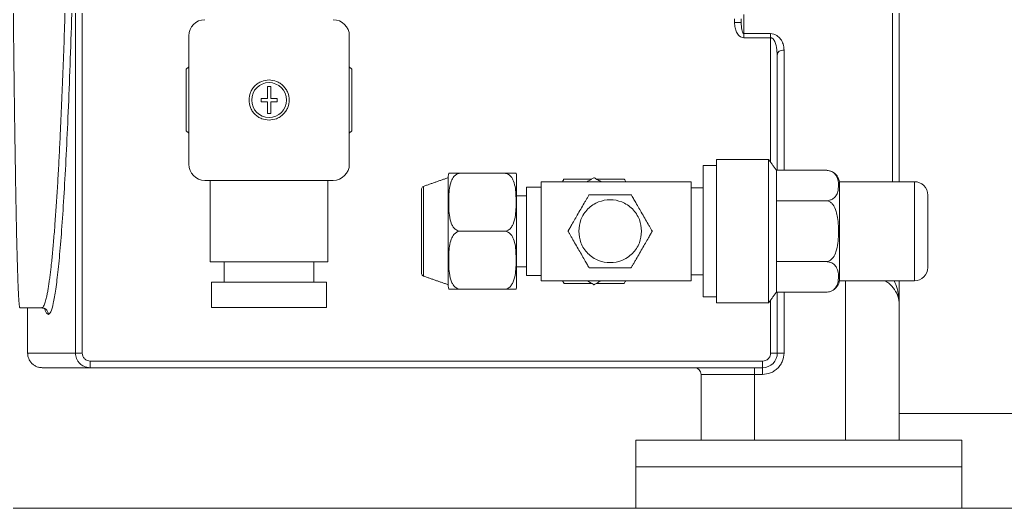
# Model space of a CAD drawing. Header units: inches. Extents: x 1104 to 1677, y 981 to 1342.
# Drawn here: x 1438.95 to 1446.32, y 1089.76 to 1093.41 of the extents above; entities that cross this region are included whole.
import ezdxf

# ---------------------------------------------------------------- set-up
doc = ezdxf.new("R2010")
doc.units = ezdxf.units.IN
doc.header["$MEASUREMENT"] = 0
doc.layers.get('0').update_dxf_attribs({"color": 1})

msp = doc.modelspace()

# ---------------------------------------------------------------- linework, layer by layer
at = {"linetype": 'Continuous', "lineweight": 15}
for p, q in [((1445.47815786, 1105.42935249), (1445.47815786, 1092.20185269)), ((1445.52815536, 1105.42935249), (1445.52815536, 1092.20185269)), ((1439.37059663, 1093.96422711), (1439.37059663, 1090.92185233)), ((1439.42056597, 1093.82076178), (1439.42056597, 1090.92185233)), ((1444.29815485, 1093.39056173), (1444.29815485, 1093.41769475)), ((1444.36815511, 1093.45165884), (1444.36815511, 1093.30791895)), ((1440.2181559, 1093.29185269), (1440.2181559, 1092.331853)), ((1441.41815698, 1092.331853), (1441.41815698, 1093.29185269)), ((1444.36815511, 1093.30791895), (1444.56815451, 1093.30791895)), ((1444.6681589, 1093.18506768), (1444.6681589, 1092.28685267)), ((1444.6181567, 1093.15322144), (1444.6181567, 1092.28685267)), ((1440.19947196, 1093.04169387), (1440.2181559, 1093.06038016)), ((1440.19947196, 1092.58201065), (1440.19947196, 1093.04169387)), ((1441.41815698, 1093.06038016), (1441.43684092, 1093.04169387)), ((1441.43684092, 1093.04169387), (1441.43684092, 1092.58201065)), ((1440.80565589, 1092.91185196), (1440.80565589, 1092.82435281)), ((1440.83065699, 1092.91185196), (1440.80565589, 1092.91185196)), ((1440.83065699, 1092.82435281), (1440.83065699, 1092.91185196)), ((1440.75815521, 1092.82435281), (1440.75815521, 1092.79935288)), ((1440.80565589, 1092.82435281), (1440.75815521, 1092.82435281)), ((1440.75815521, 1092.79935288), (1440.80565589, 1092.79935288)), ((1440.80565589, 1092.79935288), (1440.80565589, 1092.71185256)), ((1440.87815767, 1092.82435281), (1440.83065699, 1092.82435281)), ((1440.83065699, 1092.79935288), (1440.87815767, 1092.79935288)), ((1440.83065699, 1092.71185256), (1440.83065699, 1092.79935288)), ((1440.87815767, 1092.79935288), (1440.87815767, 1092.82435281)), ((1440.80565589, 1092.71185256), (1440.83065699, 1092.71185256)), ((1440.2181559, 1092.56332436), (1440.19947196, 1092.58201065)), ((1441.43684092, 1092.58201065), (1441.41815698, 1092.56332436)), ((1444.16315737, 1092.36685196), (1444.16315737, 1091.83185217)), ((1444.55315479, 1091.83185217), (1444.55315479, 1092.36685196)), ((1444.06315767, 1092.3218528), (1444.06315767, 1091.83185217)), ((1444.61115902, 1092.059353), (1444.61115902, 1092.28685267)), ((1444.98315771, 1092.28685267), (1444.61115902, 1092.28685267)), ((1440.33815836, 1092.2118529), (1440.81815879, 1092.2118529)), ((1440.81815879, 1092.2118529), (1441.29815452, 1092.2118529)), ((1442.57815723, 1092.26486466), (1442.24815869, 1092.26486466)), ((1441.97157906, 1092.16685256), (1441.97157906, 1091.49685294)), ((1442.74315884, 1092.16185305), (1442.74315884, 1091.83185217)), ((1442.85315523, 1092.20185269), (1443.97315466, 1092.20185269)), ((1442.85315523, 1091.46185281), (1442.85315523, 1092.20185269)), ((1443.97315466, 1092.20185269), (1443.97315466, 1091.46185281)), ((1445.08315741, 1091.46185281), (1445.08315741, 1092.20185269)), ((1445.64315478, 1091.46185281), (1445.64315478, 1092.20185269)), ((1444.61115902, 1091.6043525), (1444.61115902, 1092.059353)), ((1444.61115902, 1092.059353), (1444.98315771, 1092.059353)), ((1442.57815723, 1091.83185217), (1442.24815869, 1091.83185217)), ((1442.74315884, 1091.83185217), (1442.74315884, 1091.50185246)), ((1444.06315767, 1091.83185217), (1444.06315767, 1091.34185271)), ((1444.16315737, 1091.83185217), (1444.16315737, 1091.29685237)), ((1444.55315479, 1091.29685237), (1444.55315479, 1091.83185217)), ((1440.37815448, 1091.60185216), (1441.2581584, 1091.60185216)), ((1444.61115902, 1091.37685284), (1444.61115902, 1091.6043525)), ((1444.98315771, 1091.6043525), (1444.61115902, 1091.6043525)), ((1441.24815702, 1091.45185261), (1440.38815586, 1091.45185261)), ((1442.57815723, 1091.39883968), (1442.24815869, 1091.39883968)), ((1443.97315466, 1091.46185281), (1442.85315523, 1091.46185281)), ((1445.12815657, 1091.46185281), (1445.12815657, 1090.27185195)), ((1445.52815536, 1091.46185281), (1445.52815536, 1091.33680743)), ((1444.61115902, 1091.37685284), (1444.98315771, 1091.37685284)), ((1444.6181567, 1091.37685284), (1444.6181567, 1090.92185233)), ((1444.6681589, 1090.92185233), (1444.6681589, 1091.37685284)), ((1439.01272002, 1091.25935307), (1439.01272002, 1090.92185233)), ((1440.38815586, 1091.26185224), (1441.24815702, 1091.26185224)), ((1445.52815536, 1091.2954573), (1445.52815536, 1090.27185195)), ((1444.56815451, 1090.92185233), (1444.6181567, 1090.92185233)), ((1444.6181567, 1090.92185233), (1444.6681589, 1090.92185233)), ((1439.4806024, 1090.81185243), (1439.12266477, 1090.81185243)), ((1439.4806024, 1090.86185228), (1444.50815563, 1090.86185345)), ((1439.4806024, 1090.86185228), (1439.4806024, 1090.81185243)), ((1444.50815563, 1090.81185243), (1439.4806024, 1090.81185243)), ((1444.44815675, 1090.81185243), (1444.44815675, 1090.76185258)), ((1444.50815563, 1090.81185243), (1444.50815563, 1090.86185345)), ((1444.50815563, 1090.76185258), (1444.50815563, 1090.81185243)), ((1444.44815675, 1090.76185258), (1444.04815795, 1090.76185258)), ((1444.04815795, 1090.27185195), (1444.04815795, 1090.76185258)), ((1444.50815563, 1090.76185258), (1444.44815675, 1090.76185258)), ((1444.44815675, 1090.27185195), (1444.44815675, 1090.76185258)), ((1443.55940456, 1090.27185195), (1445.996906, 1090.27185195)), ((1443.55940456, 1090.07185255), (1443.55940456, 1090.27185195)), ((1445.996906, 1090.07185255), (1445.996906, 1090.27185195)), ((1443.55940456, 1089.76185208), (1443.55940456, 1090.07185255)), ((1443.55940456, 1090.07185255), (1445.996906, 1090.07185255)), ((1445.996906, 1089.76185208), (1445.996906, 1090.07185255)), ((1443.55940456, 1089.96185265), (1443.55940456, 1089.76185208)), ((1445.996906, 1089.76185208), (1445.996906, 1089.96185265)), ((1417.43355298, 1089.76185225), (1490.5381617, 1089.76185225)), ((1443.55940456, 1089.76185208), (1445.996906, 1089.76185208))]:
    msp.add_line(p, q, dxfattribs=at)
msp.add_circle((1440.81815682, 1092.81185252), 0.13, dxfattribs=at)
for centre, radius, start, end in [((1440.33815682, 1093.29185252), 0.12, 90, 180), ((1441.29815682, 1093.29185252), 0.12, 0, 90), ((1440.33815682, 1092.33185252), 0.12, 180, 270), ((1441.29815682, 1092.33185252), 0.12, 270, 0), ((1444.98315682, 1092.18685252), 0.1, 69.664379059, 93.595409216), ((1442.24815682, 1092.24185252), 0.09, 165.081022647, 180), ((1442.57815682, 1092.24185252), 0.09, 0, 14.938417691), ((1444.98315682, 1092.18685252), 0.1, 0, 56.910878254), ((1441.97815682, 1092.14796581), 0.02, 109.207141895, 180), ((1445.64315682, 1092.10185252), 0.1, 0, 90), ((1445.64315682, 1091.56185252), 0.1, 270, 0), ((1441.97815682, 1091.51573922), 0.02, 180, 250.792858105), ((1444.98315682, 1091.47685252), 0.1, 305.513061708, 0), ((1442.24815682, 1091.42185252), 0.09, 180, 194.938417761), ((1442.57815682, 1091.42185252), 0.09, 345.081022705, 0), ((1444.50815682, 1090.92185252), 0.11, 270, 0.000000001), ((1443.99815682, 1090.76185252), 0.05, 0, 89.995181448)]:
    msp.add_arc(centre, radius, start, end, dxfattribs=at)
for points, knots in [([(1445.52815536, 1105.37692798), (1445.52815536, 1105.37771156), (1445.52815536, 1105.38464636), (1445.52815536, 1105.35592342), (1445.52815536, 1105.28647139), (1445.52815536, 1105.16465404), (1445.52815536, 1104.99472457), (1445.52815536, 1104.77456357), (1445.52815536, 1104.50508681), (1445.52815536, 1104.18772904), (1445.52815536, 1103.82513742), (1445.52815536, 1103.42091657), (1445.52815536, 1102.97956135), (1445.52815536, 1102.50627927), (1445.52815536, 1102.00679555), (1445.52815536, 1101.48713593), (1445.52815536, 1100.95340934), (1445.52815536, 1100.41160079), (1445.52815536, 1099.86282867), (1445.52815536, 1099.30273923), (1445.52815536, 1098.72628979), (1445.52815536, 1098.13330652), (1445.52815536, 1097.52898807), (1445.52815536, 1096.91913354), (1445.52815536, 1096.30998604), (1445.52815536, 1095.70803643), (1445.52815536, 1095.11981324), (1445.52815536, 1094.55162126), (1445.52815536, 1094.00943177), (1445.52815536, 1093.49825516), (1445.52815536, 1093.02354958), (1445.52815536, 1092.58729461), (1445.52815536, 1092.32900502), (1445.52815536, 1092.20185269)], [0, 0, 0, 0, 0.0039759076, 0.0351873214, 0.0671199634, 0.0996978244, 0.1328336261, 0.1664297112, 0.2003794835, 0.2345692136, 0.2688801961, 0.3031911763, 0.3373809076, 0.3713306829, 0.4049267658, 0.4380625575, 0.4706404273, 0.5025730655, 0.5337844767, 0.564995887, 0.5969285163, 0.6295063766, 0.6626421766, 0.6962382533, 0.7301880558, 0.7643777773, 0.798688769, 0.8329997243, 0.8671894702, 0.9011392213, 0.9347353325, 0.9678711238, 1, 1, 1, 1]), ([(1438.88020997, 1097.95137129), (1438.88061594, 1097.7809811), (1438.88143349, 1097.4378409), (1438.88314274, 1096.92259567), (1438.88521435, 1096.40653459), (1438.88767958, 1095.89315327), (1438.89019126, 1095.44878378), (1438.89259445, 1095.07028945), (1438.89481, 1094.75284738), (1438.89721284, 1094.43636834), (1438.89981426, 1094.1225193), (1438.90261638, 1093.81316593), (1438.90559869, 1093.51031776), (1438.90792737, 1093.29530799), (1438.90949357, 1093.15933297), (1438.91021969, 1093.09709749), (1438.91098245, 1093.03384777), (1438.91176878, 1092.96959917), (1438.91259208, 1092.90445787), (1438.91344116, 1092.83853078), (1438.91486436, 1092.73052466), (1438.91693379, 1092.58086694), (1438.91993213, 1092.38065282), (1438.92337795, 1092.17078758), (1438.92731516, 1091.95845888), (1438.93066657, 1091.80308214), (1438.93324562, 1091.69714845), (1438.93490794, 1091.63385979), (1438.93642702, 1091.58001685), (1438.93781213, 1091.53456909), (1438.93928104, 1091.48977827), (1438.94076128, 1091.44886186), (1438.94214829, 1091.41408317), (1438.94314111, 1091.39136904), (1438.94386344, 1091.37587735), (1438.94444158, 1091.36412097), (1438.94500742, 1091.35307746), (1438.94557275, 1091.34274134), (1438.9461248, 1091.33309727), (1438.94667421, 1091.32413114), (1438.94800572, 1091.30381486), (1438.94994556, 1091.28050012), (1438.95244156, 1091.26240933), (1438.9539655, 1091.26035287), (1438.95470639, 1091.25935307)], [0, 0, 0, 0, 0.0486269913, 0.0979274437, 0.1479078785, 0.1985682922, 0.2499086857, 0.2828898282, 0.3167607934, 0.3515394308, 0.3872256366, 0.4238194108, 0.4613207955, 0.4997296454, 0.5080171226, 0.5165457176, 0.5253505184, 0.5344314575, 0.5437884987, 0.5534217647, 0.5633311148, 0.5920037616, 0.6227643662, 0.6621044164, 0.7044028275, 0.7496593226, 0.7686801626, 0.7862658498, 0.8024016396, 0.8170875818, 0.8303236429, 0.8491612481, 0.8639715017, 0.8747541942, 0.8809791254, 0.8871617557, 0.8932853618, 0.8993499013, 0.9053553577, 0.9113017371, 0.9171890686, 0.9485105601, 0.9749673197, 1, 1, 1, 1]), ([(1439.12225176, 1091.26141694), (1439.12331727, 1091.26177955), (1439.12672299, 1091.26293857), (1439.13224983, 1091.27130474), (1439.13861276, 1091.28481104), (1439.1443359, 1091.30146222), (1439.14941031, 1091.31952462), (1439.15452649, 1091.34078043), (1439.15986362, 1091.36639444), (1439.16556423, 1091.39795404), (1439.17110015, 1091.43257516), (1439.1764299, 1091.46973286), (1439.18156714, 1091.50906142), (1439.18649812, 1091.55022085), (1439.19339273, 1091.61229007), (1439.20211247, 1091.700686), (1439.21252451, 1091.82259704), (1439.22243333, 1091.95457493), (1439.23184957, 1092.09521471), (1439.24078272, 1092.24316457), (1439.24921378, 1092.39713377), (1439.25811816, 1092.57518463), (1439.26741421, 1092.78095351), (1439.27700815, 1093.01820034), (1439.28598415, 1093.26545195), (1439.29435138, 1093.52131256), (1439.30211126, 1093.78443512), (1439.31071581, 1094.108772), (1439.31978547, 1094.5011955), (1439.3287352, 1094.96806765), (1439.33638585, 1095.44644366), (1439.34032538, 1095.77554838), (1439.34228208, 1095.93900936)], [0, 0, 0, 0, 0.01090107064, 0.03484352282, 0.05661200474, 0.07620650648, 0.09362691782, 0.10887330731, 0.12908105619, 0.14899337587, 0.16830881311, 0.18702740667, 0.20514909122, 0.22267386227, 0.23960175594, 0.27904978206, 0.31743460134, 0.35475616483, 0.39101455538, 0.42620977081, 0.46034176627, 0.49341055897, 0.53747546358, 0.5808062089, 0.62340258243, 0.66526491848, 0.70639315245, 0.74678727416, 0.81133430542, 0.87505178664, 0.93794024626, 1, 1, 1, 1]), ([(1439.37612531, 1094.82356065), (1439.37395069, 1094.70617439), (1439.36886447, 1094.43162051), (1439.35938026, 1094.02484825), (1439.34799161, 1093.60316451), (1439.33543632, 1093.2096418), (1439.32186459, 1092.84555131), (1439.30731963, 1092.51336921), (1439.29190503, 1092.21482222), (1439.27569369, 1091.95196989), (1439.25880074, 1091.72627912), (1439.24132457, 1091.53956262), (1439.22336826, 1091.3927863), (1439.20503662, 1091.28780976), (1439.18646883, 1091.22157582), (1439.17400064, 1091.21342841), (1439.16776249, 1091.20935205)], [0, 0, 0, 0, 0.0543291493, 0.1270700579, 0.1996960573, 0.2722579161, 0.3448123109, 0.4173520749, 0.4899676408, 0.5626198988, 0.6353902409, 0.7081284154, 0.7810209845, 0.8539516046, 0.9269282846, 1, 1, 1, 1]), ([(1444.29815485, 1093.39056173), (1444.30470663, 1093.39056173), (1444.31781103, 1093.39056173), (1444.33434151, 1093.39056173), (1444.34590155, 1093.39056173), (1444.3474052, 1093.39056173), (1444.34815705, 1093.39056173)], [0, 0, 0, 0, 0.2499972688, 0.5000268173, 0.7500078944, 1, 1, 1, 1]), ([(1444.36815511, 1093.27689286), (1444.36208208, 1093.27766955), (1444.34938559, 1093.27929332), (1444.32923052, 1093.29366823), (1444.31226087, 1093.31834739), (1444.3003831, 1093.35279289), (1444.29892664, 1093.37747992), (1444.29815485, 1093.39056173)], [0, 0, 0, 0, 0.1243294663, 0.2599275456, 0.4930400474, 0.7313588696, 1, 1, 1, 1]), ([(1444.34815705, 1093.39056173), (1444.3487603, 1093.37300175), (1444.34959948, 1093.34857441), (1444.3563087, 1093.32189889), (1444.36147833, 1093.31188603), (1444.36505555, 1093.30880418), (1444.36686711, 1093.30803017), (1444.36773811, 1093.30795496), (1444.36815511, 1093.30791895)], [0, 0, 0, 0, 0.6008858409, 0.8358802921, 0.938743465, 0.9730089984, 0.9870775842, 1, 1, 1, 1]), ([(1444.36815511, 1093.30791895), (1444.36815511, 1093.30320352), (1444.36815511, 1093.29377279), (1444.36815511, 1093.28251945), (1444.36815511, 1093.27689286)], [0, 0, 0, 0, 0.5000070523, 1, 1, 1, 1]), ([(1444.56815451, 1093.30791895), (1444.57632193, 1093.30717029), (1444.59326139, 1093.30561754), (1444.62059557, 1093.29153439), (1444.64523743, 1093.26633982), (1444.66425563, 1093.2286555), (1444.6667743, 1093.20052954), (1444.6681589, 1093.18506768)], [0, 0, 0, 0, 0.1193598603, 0.2475554637, 0.4665949832, 0.7067680701, 1, 1, 1, 1]), ([(1444.56815451, 1093.27689286), (1444.56815451, 1093.28251945), (1444.56815451, 1093.29377279), (1444.56815451, 1093.30320352), (1444.56815451, 1093.30791895)], [0, 0, 0, 0, 0.4999929477, 1, 1, 1, 1]), ([(1444.61543929, 1093.17064875), (1444.61391104, 1093.19251019), (1444.61167422, 1093.22450772), (1444.59552106, 1093.25896532), (1444.58300694, 1093.27202347), (1444.57436605, 1093.27629481), (1444.57016268, 1093.27669951), (1444.56815451, 1093.27689286)], [0, 0, 0, 0, 0.53418555692, 0.78186157007, 0.9046046868, 0.95442461918, 1, 1, 1, 1]), ([(1444.61985098, 1093.15864569), (1444.62034595, 1093.16094481), (1444.62173286, 1093.16738696), (1444.63210212, 1093.17624001), (1444.64847017, 1093.18363826), (1444.6615963, 1093.18459123), (1444.6681589, 1093.18506768)], [0, 0, 0, 0, 0.1560883615, 0.4373618689, 0.7187008897, 1, 1, 1, 1]), ([(1440.81815879, 1092.66185271), (1440.79929002, 1092.66385649), (1440.77026372, 1092.66693896), (1440.73532973, 1092.68564256), (1440.7113326, 1092.70500263), (1440.69185139, 1092.72903458), (1440.67372909, 1092.76395507), (1440.66453447, 1092.81185237), (1440.67372966, 1092.85974946), (1440.69185062, 1092.89467089), (1440.71133344, 1092.91870183), (1440.73532926, 1092.93806329), (1440.77026384, 1092.95676659), (1440.79929007, 1092.95984914), (1440.81815879, 1092.96185298)], [0, 0, 0, 0, 0.1197320632, 0.1841869472, 0.2500024835, 0.3158203236, 0.3802719191, 0.4999990725, 0.6197262259, 0.6841800404, 0.7499959407, 0.8158130528, 0.8802679368, 1, 1, 1, 1]), ([(1440.81815879, 1092.96185298), (1440.83702587, 1092.95984888), (1440.86605042, 1092.95676584), (1440.90098362, 1092.93806329), (1440.92497944, 1092.91870182), (1440.94446227, 1092.89467089), (1440.96258322, 1092.85974946), (1440.97177841, 1092.81185237), (1440.96258379, 1092.76395507), (1440.94446149, 1092.72903458), (1440.92498028, 1092.70500263), (1440.90098315, 1092.68564256), (1440.86605054, 1092.66693971), (1440.83702592, 1092.66385675), (1440.81815879, 1092.66185271)], [0, 0, 0, 0, 0.1197245948, 0.1841807447, 0.2499991494, 0.3158163424, 0.3802714227, 0.5000009275, 0.6197304323, 0.6841832936, 0.7500024264, 0.8158192553, 0.8802754052, 1, 1, 1, 1]), ([(1444.98315771, 1092.059353), (1444.98906849, 1092.05966588), (1445.00086475, 1092.06029029), (1445.01959969, 1092.06565266), (1445.04097228, 1092.07708672), (1445.06041341, 1092.09867862), (1445.07160575, 1092.12796189), (1445.07677846, 1092.17105369), (1445.07463765, 1092.2113911), (1445.05891213, 1092.24923402), (1445.04161353, 1092.26915819), (1445.01721591, 1092.28144854), (1444.99958509, 1092.28618428), (1444.98762757, 1092.2866708), (1444.98315771, 1092.28685267)], [0, 0, 0, 0, 0.0332196907, 0.0662973147, 0.1191181085, 0.2075288335, 0.3291570184, 0.4540210235, 0.6949084464, 0.7806922541, 0.890865199, 0.9326744158, 0.9748329317, 1, 1, 1, 1]), ([(1442.15815568, 1092.24185234), (1442.15815568, 1092.24052197), (1442.15815568, 1092.23778156), (1442.15815568, 1092.21497205), (1442.15815568, 1092.17714703), (1442.15815568, 1092.12381775), (1442.15815568, 1092.05826668), (1442.15815568, 1091.98478314), (1442.15815568, 1091.90837038), (1442.15815568, 1091.85685903), (1442.15815568, 1091.83185217)], [0, 0, 0, 0, 0.1165161371, 0.2400108031, 0.3686401208, 0.4999994418, 0.6313588293, 0.7599879518, 0.883482996, 1, 1, 1, 1]), ([(1442.24815869, 1092.26486466), (1442.24282032, 1092.2643738), (1442.23216919, 1092.26339445), (1442.21511986, 1092.25493618), (1442.19532351, 1092.23663767), (1442.17673536, 1092.20099702), (1442.16549411, 1092.15227636), (1442.16103854, 1092.08662512), (1442.16063926, 1092.01922711), (1442.16512763, 1091.94827403), (1442.17558745, 1091.89792398), (1442.19459629, 1091.86248085), (1442.21055992, 1091.84490096), (1442.2284452, 1091.83476808), (1442.24078629, 1091.83198987), (1442.24712253, 1091.83187152), (1442.24815869, 1091.83185217)], [0, 0, 0, 0, 0.0279523836, 0.0557706431, 0.1010313426, 0.1781851954, 0.2894172493, 0.4012657966, 0.5771237481, 0.6982172863, 0.8332753582, 0.8837243285, 0.9344953458, 0.9666763414, 0.9945505631, 1, 1, 1, 1]), ([(1442.16195724, 1092.26486466), (1442.16174382, 1092.26486466), (1442.16119524, 1092.26486466), (1442.1653001, 1092.26486466), (1442.17557114, 1092.26486466), (1442.19459899, 1092.26486466), (1442.21055957, 1092.26486466), (1442.22844509, 1092.26486466), (1442.24078634, 1092.26486466), (1442.24712253, 1092.26486466), (1442.24815869, 1092.26486466)], [0, 0, 0, 0, 0.1542220873, 0.3964187595, 0.6665403893, 0.7674408903, 0.8689866688, 0.9333511684, 0.9891008111, 1, 1, 1, 1]), ([(1442.57815723, 1092.26486466), (1442.58349382, 1092.26437336), (1442.59414432, 1092.26339284), (1442.61119518, 1092.25493888), (1442.63098637, 1092.23663499), (1442.6495767, 1092.20099788), (1442.66081705, 1092.15227612), (1442.66527191, 1092.08662509), (1442.66567677, 1092.01922758), (1442.66119075, 1091.94827288), (1442.65071974, 1091.89792636), (1442.63172038, 1091.86248012), (1442.61575565, 1091.84489914), (1442.59786691, 1091.83476899), (1442.5855265, 1091.83199025), (1442.57919183, 1091.83187155), (1442.57815723, 1091.83185217)], [0, 0, 0, 0, 0.0279445508, 0.0557703359, 0.1010257186, 0.1781803138, 0.2894134381, 0.4012630617, 0.5771229978, 0.6982174447, 0.8332785985, 0.8837244741, 0.9344959799, 0.9666842429, 0.9945587327, 1, 1, 1, 1]), ([(1442.66435869, 1092.26486466), (1442.66457201, 1092.26486466), (1442.66512032, 1092.26486466), (1442.66101873, 1092.26486466), (1442.65073582, 1092.26486466), (1442.63171786, 1092.26486466), (1442.61575591, 1092.26486466), (1442.59786702, 1092.26486466), (1442.58552645, 1092.26486466), (1442.57919183, 1092.26486466), (1442.57815723, 1092.26486466)], [0, 0, 0, 0, 0.1542336067, 0.3964279631, 0.6665517191, 0.7674454483, 0.8689898955, 0.9333679676, 0.9891173135, 1, 1, 1, 1]), ([(1442.66815555, 1091.83185217), (1442.66815555, 1091.85685903), (1442.66815555, 1091.90837038), (1442.66815555, 1091.98478314), (1442.66815555, 1092.05826668), (1442.66815555, 1092.12381775), (1442.66815555, 1092.17714703), (1442.66815555, 1092.21497205), (1442.66815555, 1092.23778156), (1442.66815555, 1092.24052197), (1442.66815555, 1092.24185234)], [0, 0, 0, 0, 0.116517004, 0.2400120482, 0.3686411707, 0.5000005582, 0.6313598792, 0.7599891969, 0.8834838629, 1, 1, 1, 1]), ([(1443.02315518, 1092.22156446), (1443.02289886, 1092.22111841), (1443.02238735, 1092.22022829), (1443.0184572, 1092.21342604), (1443.01421712, 1092.20607833), (1443.01177867, 1092.20185269)], [0, 0, 0, 0, 0.299129824, 0.5969326164, 1, 1, 1, 1]), ([(1443.23033529, 1092.22156446), (1443.22346881, 1092.22156446), (1443.19576291, 1092.22156446), (1443.1451157, 1092.22156446), (1443.09264625, 1092.22156446), (1443.05564153, 1092.22156446), (1443.03718866, 1092.22156446), (1443.02645836, 1092.22156446), (1443.02334273, 1092.22156446), (1443.02318557, 1092.22156446), (1443.02315518, 1092.22156446)], [0, 0, 0, 0, 0.0863373015, 0.3483664896, 0.6388294644, 0.7476709198, 0.857199201, 0.926231223, 0.9857338949, 1, 1, 1, 1]), ([(1443.24815568, 1092.23185213), (1443.24751944, 1092.23148506), (1443.24624943, 1092.23075234), (1443.23527764, 1092.22441821), (1443.21876863, 1092.21488609), (1443.20315725, 1092.20587196), (1443.19619638, 1092.20185269)], [0, 0, 0, 0, 0.2102807716, 0.4197494746, 0.7412752694, 1, 1, 1, 1]), ([(1443.30011966, 1092.20185269), (1443.29959624, 1092.20215395), (1443.28825485, 1092.20868149), (1443.27192958, 1092.21813551), (1443.25540882, 1092.22766403), (1443.248894, 1092.23142655), (1443.24834218, 1092.23174463), (1443.24815568, 1092.23185213)], [0, 0, 0, 0, 0.0190454617, 0.4126687679, 0.6695481902, 0.8883136523, 1, 1, 1, 1]), ([(1443.47315617, 1092.22156446), (1443.47265148, 1092.22156446), (1443.4716444, 1092.22156446), (1443.4629639, 1092.22156446), (1443.44415081, 1092.22156446), (1443.40749137, 1092.22156446), (1443.35735458, 1092.22156446), (1443.3080271, 1092.22156446), (1443.27752098, 1092.22156446), (1443.26597606, 1092.22156446)], [0, 0, 0, 0, 0.0594188127, 0.11856651, 0.2148967624, 0.3792548654, 0.6163765072, 0.8548190853, 1, 1, 1, 1]), ([(1443.48453737, 1092.20185269), (1443.48277609, 1092.20490356), (1443.47877342, 1092.2118369), (1443.4748454, 1092.21863436), (1443.47325365, 1092.22140618), (1443.47317197, 1092.22153881), (1443.47315617, 1092.22156446)], [0, 0, 0, 0, 0.2752939214, 0.6256286062, 0.9275986653, 1, 1, 1, 1]), ([(1441.95815628, 1092.14796563), (1441.95815628, 1092.14374312), (1441.95815628, 1092.13724755), (1441.95815628, 1092.09782916), (1441.95815628, 1092.05702999), (1441.95815628, 1092.00638706), (1441.95815628, 1091.93279102), (1441.95815628, 1091.87161838), (1441.95815628, 1091.83185217)], [0, 0, 0, 0, 0.239456978, 0.3683605433, 0.5000005256, 0.6316397602, 0.760541746, 1, 1, 1, 1]), ([(1443.05315462, 1091.83185217), (1443.05340357, 1091.83228335), (1443.05390045, 1091.83314396), (1443.05815026, 1091.84050218), (1443.0670796, 1091.85596772), (1443.09081745, 1091.89707832), (1443.13004706, 1091.96502769), (1443.16785029, 1092.03051317), (1443.1922063, 1092.07269279), (1443.20211266, 1092.08985429), (1443.20847965, 1092.10087881), (1443.21054091, 1092.10444651), (1443.21063902, 1092.10461958), (1443.21065638, 1092.10465019)], [0, 0, 0, 0, 0.0375926799, 0.0750312222, 0.1338239347, 0.2305409144, 0.4836532982, 0.7564687111, 0.8272692667, 0.8984961823, 0.9441090758, 0.9901162538, 1, 1, 1, 1]), ([(1443.13315626, 1091.83185217), (1443.13629643, 1091.86141223), (1443.14112696, 1091.90688448), (1443.17042835, 1091.96161394), (1443.20075982, 1091.99920819), (1443.23840698, 1092.02973529), (1443.29312042, 1092.05811948), (1443.36815767, 1092.07252936), (1443.44319585, 1092.05812178), (1443.49790538, 1092.02973215), (1443.53555707, 1091.99921177), (1443.5658816, 1091.96161079), (1443.59519268, 1091.90688736), (1443.60001835, 1091.86141301), (1443.60315531, 1091.83185217)], [0, 0, 0, 0, 0.1197298897, 0.1841805344, 0.2500010207, 0.315819263, 0.3802734743, 0.5000014982, 0.619729522, 0.6841780676, 0.7500012627, 0.8158177258, 0.8802713058, 1, 1, 1, 1]), ([(1443.21065638, 1092.10465019), (1443.21115467, 1092.10465019), (1443.21214915, 1092.10465019), (1443.22064123, 1092.10465019), (1443.23850306, 1092.10465019), (1443.28597408, 1092.10465019), (1443.36443573, 1092.10465019), (1443.4400511, 1092.10465019), (1443.48875476, 1092.10465019), (1443.50857413, 1092.10465019), (1443.52130061, 1092.10465019), (1443.52542429, 1092.10465019), (1443.52562049, 1092.10465019), (1443.52565519, 1092.10465019)], [0, 0, 0, 0, 0.0375927732, 0.07502711648, 0.13382185885, 0.23054356791, 0.48365349272, 0.75647265761, 0.82726495852, 0.89849995287, 0.94410839895, 0.99011643102, 1, 1, 1, 1]), ([(1443.52565519, 1092.10465019), (1443.52590414, 1092.10421949), (1443.52640103, 1092.10335985), (1443.53065083, 1092.09600122), (1443.53958017, 1092.08053588), (1443.56331799, 1092.03942512), (1443.60254801, 1091.97147574), (1443.64035065, 1091.90598931), (1443.66470685, 1091.86380972), (1443.67461306, 1091.84664792), (1443.68098037, 1091.83562422), (1443.68304147, 1091.83205869), (1443.68313959, 1091.8318832), (1443.68315694, 1091.83185217)], [0, 0, 0, 0, 0.0375921725, 0.0750306771, 0.1338233303, 0.2305402126, 0.4836523413, 0.7564701735, 0.8272706578, 0.8984970498, 0.9441082586, 0.9901161383, 1, 1, 1, 1]), ([(1444.98315771, 1091.6043525), (1444.98906859, 1091.60497812), (1445.00086519, 1091.6062267), (1445.01959844, 1091.61695395), (1445.04098224, 1091.6398184), (1445.06043318, 1091.68323738), (1445.07203799, 1091.74174562), (1445.07653594, 1091.8280022), (1445.07466317, 1091.90842716), (1445.05890707, 1091.98411735), (1445.04161389, 1092.02396401), (1445.01721592, 1092.04854471), (1444.99958498, 1092.05801624), (1444.98762756, 1092.05898927), (1444.98315771, 1092.059353)], [0, 0, 0, 0, 0.0332174192, 0.0662934113, 0.1191117904, 0.207515643, 0.3304685008, 0.4540547818, 0.6949274942, 0.7807072954, 0.8908723184, 0.9326788745, 0.9748344327, 1, 1, 1, 1]), ([(1445.74315448, 1091.56185251), (1445.74315448, 1091.56545929), (1445.74315448, 1091.57100764), (1445.74315448, 1091.60467563), (1445.74315448, 1091.63952296), (1445.74315448, 1091.68277787), (1445.74315448, 1091.74563876), (1445.74315448, 1091.83185244), (1445.74315448, 1091.91806636), (1445.74315448, 1091.98092675), (1445.74315448, 1092.02418253), (1445.74315448, 1092.05902983), (1445.74315448, 1092.09269789), (1445.74315448, 1092.09824623), (1445.74315448, 1092.10185299)], [0, 0, 0, 0, 0.1197286114, 0.1841803495, 0.2500005047, 0.3158191445, 0.3802718072, 0.4999993956, 0.619728348, 0.6841797779, 0.7499994953, 0.8158196505, 0.8802713886, 1, 1, 1, 1]), ([(1441.95815628, 1091.83185217), (1441.95815628, 1091.79208642), (1441.95815628, 1091.73091395), (1441.95815628, 1091.65731754), (1441.95815628, 1091.60667429), (1441.95815628, 1091.56587643), (1441.95815628, 1091.52645796), (1441.95815628, 1091.51996168), (1441.95815628, 1091.5157387)], [0, 0, 0, 0, 0.2394562294, 0.3683604856, 0.499999888, 0.6316385427, 0.7605422723, 1, 1, 1, 1]), ([(1442.15815568, 1091.83185217), (1442.15815568, 1091.8068457), (1442.15815568, 1091.75533475), (1442.15815568, 1091.67892236), (1442.15815568, 1091.60543882), (1442.15815568, 1091.53988779), (1442.15815568, 1091.48655836), (1442.15815568, 1091.44873382), (1442.15815568, 1091.42592244), (1442.15815568, 1091.42318225), (1442.15815568, 1091.421852)], [0, 0, 0, 0, 0.1165153398, 0.2400105462, 0.3686398375, 0.4999993975, 0.6313588909, 0.7599883775, 0.88348371, 1, 1, 1, 1]), ([(1442.24815869, 1091.83185217), (1442.24282032, 1091.83136131), (1442.2321692, 1091.83038196), (1442.21511985, 1091.82192368), (1442.19532356, 1091.80362522), (1442.17673511, 1091.76798419), (1442.16549434, 1091.71926315), (1442.16103841, 1091.65361251), (1442.16063937, 1091.58621449), (1442.16512743, 1091.51526072), (1442.17558764, 1091.46491125), (1442.19459623, 1091.42946841), (1442.21056004, 1091.41188839), (1442.22844513, 1091.40175562), (1442.24078631, 1091.39897738), (1442.24712253, 1091.39885903), (1442.24815869, 1091.39883968)], [0, 0, 0, 0, 0.0279524299, 0.0557706908, 0.1010313928, 0.1781850198, 0.2894190694, 0.4012658466, 0.5771238079, 0.69821913, 0.8332754705, 0.8837244436, 0.934495266, 0.9666764007, 0.9945505628, 1, 1, 1, 1]), ([(1442.57815723, 1091.83185217), (1442.58349382, 1091.83136087), (1442.5941443, 1091.83038035), (1442.61119518, 1091.82192639), (1442.63098632, 1091.80362249), (1442.64957722, 1091.76798525), (1442.660815, 1091.71926259), (1442.66528064, 1091.65361288), (1442.66567485, 1091.58621472), (1442.66119144, 1091.51525969), (1442.6507195, 1091.46491362), (1442.63172045, 1091.42946768), (1442.61575553, 1091.41188658), (1442.59786698, 1091.40175653), (1442.58552648, 1091.39897776), (1442.57919183, 1091.39885906), (1442.57815723, 1091.39883968)], [0, 0, 0, 0, 0.0279445814, 0.0557703525, 0.1010257123, 0.1781802686, 0.2894150754, 0.4012634826, 0.5771230377, 0.6982194574, 0.8332788042, 0.8837246543, 0.9344959369, 0.9666843208, 0.9945587355, 1, 1, 1, 1]), ([(1442.66815555, 1091.421852), (1442.66815555, 1091.42318225), (1442.66815555, 1091.42592244), (1442.66815555, 1091.44873382), (1442.66815555, 1091.48655836), (1442.66815555, 1091.53988779), (1442.66815555, 1091.60543882), (1442.66815555, 1091.67892236), (1442.66815555, 1091.75533475), (1442.66815555, 1091.8068457), (1442.66815555, 1091.83185217)], [0, 0, 0, 0, 0.11651629, 0.2400116225, 0.3686411091, 0.5000006025, 0.6313601625, 0.7599894538, 0.8834846602, 1, 1, 1, 1]), ([(1443.21065638, 1091.55905414), (1443.21040748, 1091.55948535), (1443.20991072, 1091.56034598), (1443.20566005, 1091.56770367), (1443.1967385, 1091.58317079), (1443.17299567, 1091.62427965), (1443.13377085, 1091.69223144), (1443.09596017, 1091.75771422), (1443.07160522, 1091.79989483), (1443.06169709, 1091.81705557), (1443.05533481, 1091.8280813), (1443.05328147, 1091.83164848), (1443.05317368, 1091.83182156), (1443.05315462, 1091.83185217)], [0, 0, 0, 0, 0.0375927349, 0.075031332, 0.1338196393, 0.2305367605, 0.4836495147, 0.7564715491, 0.8272722083, 0.8984987763, 0.9441079523, 0.9901159458, 1, 1, 1, 1]), ([(1443.60315531, 1091.83185217), (1443.60001833, 1091.80229169), (1443.5951926, 1091.75681771), (1443.56588124, 1091.70209462), (1443.5355575, 1091.66449259), (1443.49790533, 1091.63397228), (1443.44319597, 1091.60558229), (1443.36815767, 1091.59117709), (1443.29312029, 1091.60558458), (1443.23840703, 1091.63396914), (1443.20075939, 1091.66449616), (1443.17042871, 1091.70209148), (1443.14112704, 1091.75682059), (1443.13629645, 1091.80229248), (1443.13315626, 1091.83185217)], [0, 0, 0, 0, 0.1197272775, 0.1841809384, 0.2499987224, 0.3158220001, 0.3802706266, 0.4999985019, 0.6197263771, 0.6841806694, 0.7499989943, 0.8158208014, 0.880271527, 1, 1, 1, 1]), ([(1443.68315694, 1091.83185217), (1443.68290799, 1091.83142147), (1443.68241109, 1091.83056184), (1443.67816139, 1091.82320315), (1443.66923154, 1091.80773864), (1443.64550242, 1091.76662483), (1443.60626836, 1091.69867687), (1443.56846117, 1091.63319224), (1443.54410568, 1091.59101148), (1443.53419788, 1091.5738507), (1443.52783531, 1091.56282583), (1443.52578203, 1091.55926066), (1443.52567425, 1091.55908518), (1443.52565519, 1091.55905414)], [0, 0, 0, 0, 0.0375922924, 0.0750309163, 0.133823757, 0.2305353243, 0.48364826, 0.7564731843, 0.8272738943, 0.8985009652, 0.944108535, 0.9901158132, 1, 1, 1, 1]), ([(1443.52565519, 1091.55905414), (1443.5251592, 1091.55905414), (1443.5241692, 1091.55905414), (1443.51566817, 1091.55905414), (1443.49781087, 1091.55905414), (1443.45034059, 1091.55905414), (1443.37187981, 1091.55905414), (1443.2962659, 1091.55905414), (1443.24755811, 1091.55905414), (1443.22774281, 1091.55905414), (1443.21501294, 1091.55905414), (1443.21089869, 1091.55905414), (1443.21069279, 1091.55905414), (1443.21065638, 1091.55905414)], [0, 0, 0, 0, 0.0375908132, 0.0750312681, 0.1338263349, 0.2305373307, 0.4836486524, 0.7564693229, 0.8272736528, 0.8984988135, 0.9441075113, 0.9901157973, 1, 1, 1, 1]), ([(1444.98315771, 1091.37685284), (1444.9890685, 1091.37716571), (1445.00086482, 1091.37779013), (1445.0195996, 1091.38315247), (1445.04097232, 1091.39458656), (1445.06041339, 1091.41617844), (1445.07160577, 1091.44546182), (1445.07677845, 1091.48855349), (1445.07463769, 1091.52889167), (1445.0589123, 1091.56673517), (1445.04161326, 1091.58665804), (1445.01721591, 1091.59894838), (1444.99958511, 1091.6036841), (1444.98762757, 1091.60417063), (1444.98315771, 1091.6043525)], [0, 0, 0, 0, 0.033219678, 0.0662975145, 0.119118288, 0.2075289791, 0.3291571174, 0.4540215513, 0.6949109387, 0.7806942471, 0.8908653042, 0.9326745049, 0.9748330046, 1, 1, 1, 1]), ([(1442.24815869, 1091.39883968), (1442.24282045, 1091.39883968), (1442.23216971, 1091.39883968), (1442.21511822, 1091.39883968), (1442.1953352, 1091.39883968), (1442.17673532, 1091.39883968), (1442.16600597, 1091.39883968), (1442.16144389, 1091.39883968), (1442.16179394, 1091.39883968), (1442.16195724, 1091.39883968)], [0, 0, 0, 0, 0.0559102034, 0.1115506533, 0.20208043789, 0.35640164272, 0.57660974521, 0.80249640943, 1, 1, 1, 1]), ([(1442.57815723, 1091.39883968), (1442.58349369, 1091.39883968), (1442.59414379, 1091.39883968), (1442.61119682, 1091.39883968), (1442.6309747, 1091.39883968), (1442.64957669, 1091.39883968), (1442.66030543, 1091.39883968), (1442.66486598, 1091.39883968), (1442.66452006, 1091.39883968), (1442.66435869, 1091.39883968)], [0, 0, 0, 0, 0.0558941, 0.1115491681, 0.2020676112, 0.3563890958, 0.5765975974, 0.8024856964, 1, 1, 1, 1]), ([(1443.01177867, 1091.46185281), (1443.01354063, 1091.458802), (1443.01754464, 1091.45186906), (1443.02145957, 1091.44507067), (1443.02306875, 1091.44229936), (1443.02314118, 1091.4421667), (1443.02315518, 1091.44214104)], [0, 0, 0, 0, 0.2752985268, 0.6256118484, 0.9275995887, 1, 1, 1, 1]), ([(1443.02315518, 1091.44214104), (1443.02365951, 1091.44214104), (1443.02466595, 1091.44214104), (1443.03335388, 1091.44214104), (1443.05216394, 1091.44214104), (1443.0888253, 1091.44214104), (1443.13895974, 1091.44214104), (1443.18828583, 1091.44214104), (1443.21879037, 1091.44214104), (1443.23033529, 1091.44214104)], [0, 0, 0, 0, 0.059419428, 0.1185770009, 0.214908251, 0.379268056, 0.6163921535, 0.8548175818, 1, 1, 1, 1]), ([(1443.19619638, 1091.46185281), (1443.19671822, 1091.46155114), (1443.20804436, 1091.45500353), (1443.22438988, 1091.44557729), (1443.24090791, 1091.43603837), (1443.24741686, 1091.43227987), (1443.24796904, 1091.43196024), (1443.24815568, 1091.4318522)], [0, 0, 0, 0, 0.0190134055, 0.4126715245, 0.6695586063, 0.8883113607, 1, 1, 1, 1]), ([(1443.24815568, 1091.4318522), (1443.24879191, 1091.43221975), (1443.25006191, 1091.43295343), (1443.26103366, 1091.4392873), (1443.27754336, 1091.44881884), (1443.29315707, 1091.4578331), (1443.30011966, 1091.46185281)], [0, 0, 0, 0, 0.21027366601, 0.41973428306, 0.74124345418, 1, 1, 1, 1]), ([(1443.26597606, 1091.44214104), (1443.2728441, 1091.44214104), (1443.30055001, 1091.44214104), (1443.35119884, 1091.44214104), (1443.40366782, 1091.44214104), (1443.44067415, 1091.44214104), (1443.45912302, 1091.44214104), (1443.46985306, 1091.44214104), (1443.47296862, 1091.44214104), (1443.47312578, 1091.44214104), (1443.47315617, 1091.44214104)], [0, 0, 0, 0, 0.0863566313, 0.3483651348, 0.638846181, 0.747687201, 0.8571997723, 0.9262315181, 0.9857339519, 1, 1, 1, 1]), ([(1443.47315617, 1091.44214104), (1443.47341497, 1091.44258711), (1443.47393138, 1091.4434772), (1443.47785135, 1091.45027879), (1443.48209603, 1091.45762666), (1443.48453737, 1091.46185281)], [0, 0, 0, 0, 0.2991306757, 0.5968923411, 1, 1, 1, 1]), ([(1445.52110606, 1091.33795611), (1445.5196828, 1091.34335737), (1445.51616658, 1091.35670135), (1445.50615337, 1091.37628694), (1445.4871082, 1091.40617774), (1445.46305718, 1091.43541148), (1445.43461058, 1091.45548347), (1445.42558375, 1091.46185281)], [0, 0, 0, 0, 0.1243911287, 0.3073125045, 0.4532913766, 0.8265155019, 1, 1, 1, 1]), ([(1445.49150555, 1091.46185281), (1445.50011676, 1091.44289978), (1445.51924514, 1091.40079872), (1445.52254749, 1091.35167509), (1445.52436319, 1091.32466592)], [0, 0, 0, 0, 0.4501795911, 1, 1, 1, 1]), ([(1445.52815536, 1091.46185281), (1445.52815536, 1091.45210117), (1445.52815536, 1091.42424162), (1445.52815536, 1091.36802516), (1445.52815536, 1091.32168268), (1445.52815536, 1091.2954573)], [0, 0, 0, 0, 0.1894784995, 0.5413229617, 1, 1, 1, 1]), ([(1445.52815536, 1091.2954573), (1445.52812183, 1091.29756069), (1445.52797508, 1091.30676504), (1445.52670742, 1091.32094956), (1445.52273184, 1091.33301999), (1445.52110606, 1091.33795611)], [0, 0, 0, 0, 0.1489929783, 0.6519866941, 1, 1, 1, 1]), ([(1439.16776249, 1091.20935205), (1439.16709228, 1091.21566371), (1439.16606175, 1091.22536864), (1439.15979293, 1091.23701746), (1439.15333637, 1091.24504401), (1439.14530167, 1091.25140834), (1439.1363384, 1091.25649492), (1439.1296332, 1091.25732386), (1439.12628798, 1091.25773741)], [0, 0, 0, 0, 0.27008831567, 0.41529332291, 0.56336231889, 0.71129686845, 0.85596677881, 1, 1, 1, 1]), ([(1439.1268371, 1091.25852823), (1439.1311608, 1091.25705373), (1439.13889664, 1091.2544156), (1439.1451161, 1091.24904041), (1439.14557425, 1091.24864536), (1439.14574163, 1091.24850104)], [0, 0, 0, 0, 0.4457390628, 0.7975039218, 1, 1, 1, 1]), ([(1439.16776249, 1091.20935205), (1439.16340886, 1091.21174353), (1439.15478802, 1091.216479), (1439.14600098, 1091.23384313), (1439.14163811, 1091.25115433), (1439.14149421, 1091.25172532)], [0, 0, 0, 0, 0.4966283025, 0.9833967194, 1, 1, 1, 1]), ([(1439.01272002, 1090.92185233), (1439.01367002, 1090.91094143), (1439.01576998, 1090.88682302), (1439.03126267, 1090.8581769), (1439.05106667, 1090.83725694), (1439.07121836, 1090.82363106), (1439.0955621, 1090.81382428), (1439.11343816, 1090.81252371), (1439.12266477, 1090.81185243)], [0, 0, 0, 0, 0.1894549175, 0.4187876688, 0.549023987, 0.6893225, 0.8396458759, 1, 1, 1, 1]), ([(1439.4806024, 1090.81185243), (1439.47178207, 1090.81246463), (1439.45529917, 1090.81360867), (1439.42858104, 1090.82353989), (1439.40594006, 1090.83922654), (1439.38877811, 1090.8600073), (1439.37452401, 1090.88589846), (1439.37215223, 1090.90761133), (1439.37059663, 1090.92185233)], [0, 0, 0, 0, 0.1532667182, 0.28641581, 0.4916749721, 0.6245301781, 0.7537376111, 1, 1, 1, 1]), ([(1439.42056597, 1090.92185233), (1439.41416133, 1090.92185233), (1439.40135029, 1090.92185233), (1439.38506044, 1090.92185233), (1439.37342221, 1090.92185233), (1439.37153849, 1090.92185233), (1439.37059663, 1090.92185233)], [0, 0, 0, 0, 0.24995373242, 0.49997640412, 0.74998705483, 1, 1, 1, 1]), ([(1439.42056597, 1090.92185233), (1439.42143308, 1090.91405626), (1439.42275701, 1090.90215287), (1439.43052419, 1090.88804074), (1439.4383585, 1090.87863637), (1439.44791083, 1090.87106299), (1439.4617381, 1090.86384522), (1439.47319785, 1090.86263454), (1439.4806024, 1090.86185228)], [0, 0, 0, 0, 0.2472965252, 0.3775835646, 0.5079131709, 0.6362070351, 0.7649404392, 1, 1, 1, 1]), ([(1444.50815563, 1090.86185345), (1444.51570142, 1090.86265863), (1444.52734839, 1090.86390141), (1444.54132964, 1090.87137351), (1444.55087733, 1090.8791205), (1444.55862968, 1090.88867342), (1444.56610906, 1090.90265137), (1444.56735068, 1090.91430669), (1444.56815451, 1090.92185233)], [0, 0, 0, 0, 0.2394529004, 0.3695967342, 0.5000064975, 0.6301568767, 0.7605640545, 1, 1, 1, 1]), ([(1444.50815563, 1090.76185258), (1444.52828339, 1090.76398941), (1444.55924583, 1090.76727649), (1444.59649574, 1090.78722927), (1444.62212812, 1090.80788021), (1444.64278295, 1090.83351033), (1444.66273038, 1090.87076413), (1444.66602026, 1090.90172541), (1444.6681589, 1090.92185233)], [0, 0, 0, 0, 0.2394582369, 0.36835751926, 0.49999377055, 0.63164547782, 0.76054461002, 1, 1, 1, 1])]:
    msp.add_open_spline(points, degree=3, knots=knots, dxfattribs=at)
for points in [[(1444.34815705, 1093.41844333), (1444.34815705, 1093.39056173)], [(1444.56815451, 1093.27689286), (1444.36815511, 1093.27689286)], [(1444.56815451, 1093.27689286), (1444.56815451, 1092.34616281)], [(1444.6181567, 1093.15322144), (1444.61543929, 1093.17064875)], [(1444.6181567, 1093.15322144), (1444.61985098, 1093.15864569)], [(1444.55315479, 1092.36685196), (1444.16315737, 1092.36685196)], [(1444.61115902, 1092.28685267), (1444.55315479, 1092.36685196)], [(1444.16315737, 1092.3218528), (1444.06315767, 1092.3218528)], [(1440.37815448, 1092.2118529), (1440.37815448, 1091.60185216)], [(1441.2581584, 1091.60185216), (1441.2581584, 1092.2118529)], [(1442.15815568, 1092.23185213), (1441.97157906, 1092.16685256)], [(1442.85315523, 1092.16185305), (1442.74315884, 1092.16185305)], [(1444.06315767, 1092.15685236), (1443.97315466, 1092.15685236)], [(1445.64315478, 1092.20185269), (1445.08315741, 1092.20185269)], [(1442.74315884, 1092.0968523), (1442.66815555, 1092.0968523)], [(1440.48315722, 1091.60185216), (1440.48315722, 1091.45185261)], [(1441.15315566, 1091.45185261), (1441.15315566, 1091.60185216)], [(1442.66815555, 1091.56685203), (1442.74315884, 1091.56685203)], [(1441.97157906, 1091.49685294), (1442.15815568, 1091.4318522)], [(1442.74315884, 1091.50185246), (1442.85315523, 1091.50185246)], [(1443.97315466, 1091.50685197), (1444.06315767, 1091.50685197)], [(1440.38815586, 1091.45185261), (1440.38815586, 1091.26185224)], [(1441.24815702, 1091.26185224), (1441.24815702, 1091.45185261)], [(1445.08315741, 1091.46185281), (1445.64315478, 1091.46185281)], [(1444.06315767, 1091.34185271), (1444.16315737, 1091.34185271)], [(1444.55315479, 1091.29685237), (1444.61115902, 1091.37685284)], [(1438.95470639, 1091.25935307), (1439.11779315, 1091.25935307)], [(1439.012659, 1091.25935307), (1439.012659, 1090.92171153)], [(1439.11779315, 1091.25935307), (1439.12225176, 1091.26141694)], [(1439.12628798, 1091.25773741), (1439.11779315, 1091.25935425)], [(1439.12204526, 1091.26067892), (1439.12670099, 1091.25855287)], [(1444.16315737, 1091.29685237), (1444.55315479, 1091.29685237)], [(1444.56815451, 1091.31754152), (1444.56815451, 1090.92185233)], [(1439.37059663, 1090.92185233), (1439.01272002, 1090.92185233)], [(1445.52815536, 1090.46935217), (1446.6481548, 1090.46935217)]]:
    msp.add_open_spline(points, degree=1, dxfattribs=at)

doc.saveas('drawing.dxf')
